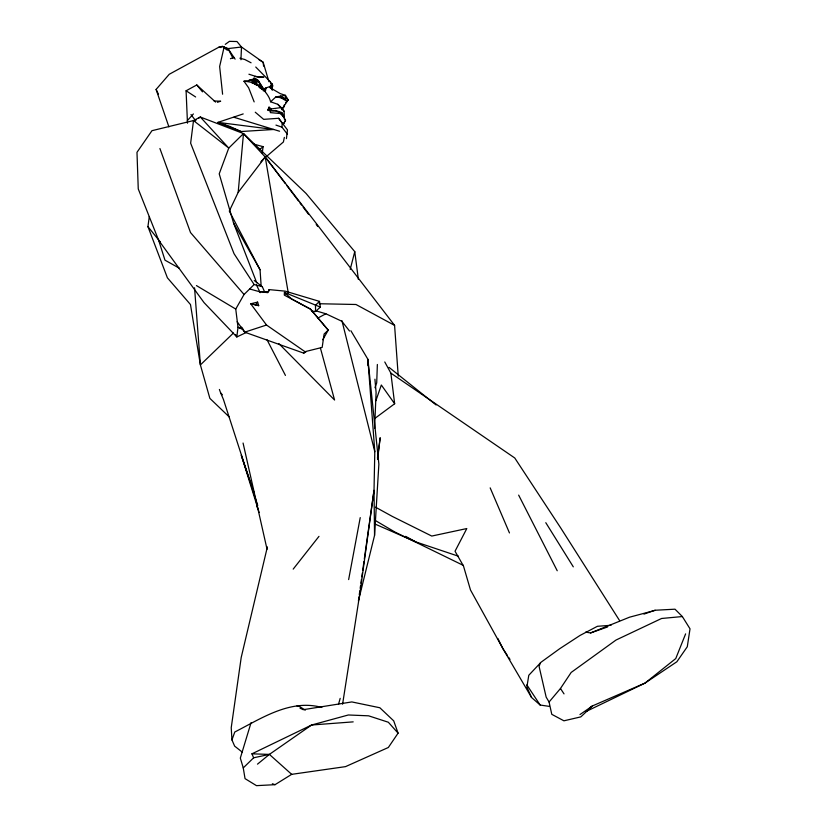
<?xml version="1.0" encoding="UTF-8"?>
<svg xmlns="http://www.w3.org/2000/svg" width="827" height="827" viewBox="0 0 827 827"><rect width="100%" height="100%" fill="white"/><g stroke="black" fill="none" stroke-linecap="round" stroke-linejoin="round"><path stroke-width="1.24" d="M350.896 330.748L367.901 359.28L374.796 451.656L374.021 490.318L374.548 535.431L358.391 601.002M286.421 138.636L287.476 129.922L278.647 118.282L263.668 119.357L255.264 112.214M377.36 364.469L376.709 382.891L374.962 387.708M374.59 428.365L376.099 392.422L374.92 379.19M240.936 59.751L241.494 47.015L236.967 41.526L229.441 41.35L225.275 44.358M287.32 134.098L281.966 127.162L282.203 123.099L278.647 118.282M374.548 535.431L378.869 464.164L367.901 359.28L368.025 365.689M263.399 90.991C263.007 86.587 259.606 81.739 255.512 79.899L243.965 81.222L248.658 87.838L254.158 101.897M268.227 110.57L269.044 107.241L271.401 108.895L281.263 107.572L284.095 111.231L284.447 119.357M261.156 285.977L260.05 269.747L229.296 211.081L238.176 192.381L243.489 133.581L200.341 117.02L193.508 120.556L151.961 130.687L136.982 152.323L138.254 188.949L158.65 240.275L164.986 260.174L179.335 268.196M264.795 292.324L262.304 286.69L254.137 284.54L244.058 294.495L235.747 309.06L238 327.213L236.832 336.961L246.653 332.309M377.598 459.43L380.182 437.71L377.453 458.199M262.273 152.943L263.079 146.658L253.444 144.032M229.244 416.942L209.862 398.366L200.392 364.914L190.479 304.543L167.395 277.81L147.93 226.629L149.305 216.54M242.29 752.136L234.651 746.13L231.942 739.927L231.229 727.708L241.205 657.486L267.379 546.895M358.567 599.73L358.928 597.187M359.28 594.644L359.828 590.819M360.179 588.276L360.541 585.733M360.903 583.19L361.44 579.376M361.802 576.832L362.34 573.008M362.702 570.465L363.952 561.564M364.314 559.021L374.021 490.318L360.303 590.581L342.595 704.18M348.643 579.582L360.231 517.619M284.354 137.396L283.403 141.986L266.78 156.241M284.374 104.781L283.847 107.221L282.224 109.019M168.894 126.851L156.107 89.43L169.246 74.275L218.866 47.191L222.205 46.395L224.179 46.767L219.641 66.501L222.597 94.216M313.051 311.531L315.594 311.438L320.328 307.075L319.511 301.39L285.201 291.145L269.106 289.605L268.62 291.631L259.451 291.693L249.806 289.005M350.193 269.437L354.762 251.635L306.042 193.425L243.489 133.581L228.759 148.074L219.217 173.835L233.545 222.99L256.742 282.803M338.47 704.418L340.197 698.36M272.228 90.133L271.173 88.034L271.701 84.819L270.253 81.739L255.75 67.018M251.057 722.674L240.326 758.07L243.252 767.911L245.04 778.631L256.484 785.65L275.029 784.678L291.683 774.341L345.521 766.629L388.339 747.494L398.087 733.156L393.704 720.855L379.851 707.757L351.826 701.927L303.251 709.69L300.005 708.17M375.872 400.775L381.33 385.01L394.655 403.752L374.528 418.658M231.942 739.927L234.796 731.988C261.58 718.322 290.391 698.805 321.848 707.457M540.382 662.892L539.09 666.448L546.161 697.13L549.076 702.02L551.785 714.332L563.921 720.813L580.812 716.885L592.608 705.855L645.008 683.102L676.868 661.755L687.289 646.745L690.018 628.83L682.347 616.549L675.008 609.189L654.881 610.264L643.964 614.11M685.614 633.875L675.752 658.571L645.008 683.102L586.374 711.354M269.106 289.605L267.803 292.655L259.451 291.693M274.264 110.746L270.191 110.384L269.922 110.932L274.264 110.746L278.988 112.121L282.276 114.695L282.875 116.597M283.299 124.308L285.553 120.225L283.496 116.71L280.384 113.547L270.388 112.627L270.191 110.384L268.868 109.484L270.191 110.384M283.496 123.936L285.553 120.225M223.207 47.108L227.229 49.961L228.004 48.586L241.494 47.015L263.151 62.273L268.961 81.739M322.747 339.783L328.236 330.138L310.456 309.112L291.538 298.888L284.436 292.417L284.281 295.115L310.456 309.112L328.236 330.138L324.122 334.025L322.168 347.402L304.987 351.682L303.747 353.139L244.678 332.165L237.142 321.734M549.076 702.02L560.468 688.488L571.168 672.444L616.022 640.036L661.579 618.482L682.347 616.549M257.611 302.113L250.715 303.798L255.615 304.791L257.611 302.113L258.696 305.659L250.715 303.798L266.521 325.032L304.987 351.682M238.176 192.381L265.229 157.006L243.489 133.581M293.192 569.121L318.974 536.361M243.965 81.222C251.325 81.801 258.944 83.713 263.472 90.019L266.025 87.92L271.783 85.894L271.318 83.465M285.677 102.765L288.168 99.943L285.46 95.374L280.229 93.606L270.15 87.734L269.943 86.37L272.434 89.595L271.701 84.819L270.253 81.739M187.471 123.182L187.367 120.608L193.384 113.95M260.898 161.772L265.229 157.006L394.582 325.373L398.252 376.151M281.583 109.66L288.168 99.943L285.966 97.452M249.103 80.281L258.21 80.508L257.89 81.118L255.512 79.899L258.21 80.508L259.595 82.483L257.89 81.118L249.103 80.281L255.44 78.472L258.21 80.508L263.079 89.471L257.517 85.222L258.138 84.912M243.252 767.911L253.641 757.79L269.385 754.4L311.614 725.01L348.343 714.983L368.584 715.82L388.339 722.24L398.087 733.156M233.421 333.043L200.392 364.914L194.552 287.786M319.511 301.39L315.469 305.277L315.594 311.438L311.862 311.407M263.079 89.471L261.994 89.027L259.244 82.555C262.014 89.533 268.878 94.164 270.625 101.793L275.877 96.904L285.46 95.374L285.17 98.858L287.124 101.39L280.984 97.772L275.877 96.904M259.43 149.739L263.079 146.658M257.497 764.148L269.385 754.4L291.683 774.341M261.528 89.388L263.027 89.027L263.472 90.019M253.341 79.919L255.44 78.472L255.729 80.188L253.083 79.961L257.89 81.118L251.542 82.524L256.525 84.778M579.965 714.569L592.608 705.855L589.548 707.86M319.635 307.541L320.328 307.075L284.436 292.417L286.059 294.391M193.983 121.331L196.102 119.894M198.222 118.457L200.341 117.02L228.759 148.074L193.508 120.556L190.644 143.185L234.031 253.672L254.137 284.54M254.819 84.22L254.685 82.772L257.114 84.943M254.954 83.413L255.822 83.382L253.052 82.142L256.267 83.889L255.936 84.819L256.752 84.592L255.822 83.382L253.052 82.142L253.124 82.948L256.246 83.682L256.846 84.612L255.119 83.062M303.747 353.139L305.949 351.93M187.367 120.608L186.085 90.774L196.795 84.964L215.64 102.103M318.054 317.93L325.879 313.784L341.84 321.258L349.532 331.027M239.385 328.36L241.691 327.213M253.641 757.79L251.935 753.831L311.614 725.01L353.191 721.868M230.433 58.717L233.834 57.342M585.63 632.128L590.592 632.934L629.554 617.19L655.232 610.336M279.578 131.224L273.737 129.477L241.06 131.534L217.935 122.386L243.2 113.919M590.592 632.934L607.576 626.949M217.47 102.29L220.664 101.194L214.09 100.997M266.521 325.032L244.678 332.165L242.29 327.957M268.868 109.484L271.401 108.895M611.06 625.274L597.404 626.297L580.078 635.415L559.703 648.709L541.096 662.189L528.784 675.277L526.882 687.03L531.544 697.481L540.155 705.038L549.448 706.403M255.698 83.703L256.246 83.682M257.125 82.535L254.799 82.535L254.127 77.738M319.181 303.736L355.982 304.491L394.582 325.373M251.935 753.831L269.385 754.4M264.836 89.368L263.637 89.275L261.425 87.238L264.588 88.799L265.353 91.601L266.025 87.92L263.637 89.275L263.896 89.874L259.089 87.207L262.593 89.461M254.933 76.415L263.885 77.18L259.037 77.459L248.917 74.223M218.866 47.191L221.15 47.542M224.572 48.059L228.004 48.586L235.106 59.13M296.986 705.927L299.436 706.465L305.277 710.155M253.083 79.961L257.89 81.118L252.659 81.677L251.542 82.524L254.209 81.666L256.98 83.651M239.882 58.2L244.792 59.513L251.077 62.79M255.615 304.791L258.696 305.659M270.15 87.734L271.173 88.034M315.976 310.849L325.879 313.784M270.625 101.793L277.789 104.305L281.263 107.572M233.917 117.258L273.737 129.477L217.935 122.386L229.699 126.386L241.06 131.534M270.646 85.429L272.869 86.153M374.528 523.832L415.836 541.923L458.478 556.23M275.35 110.384L282.348 112.741L283.403 116.142M275.96 125.094L281.966 127.162M272.352 783.748L275.029 784.678M222.205 46.395L228.004 48.586L233.028 58.262M238 327.213L243.417 329.756M463.306 565.389L394.799 531.968L375.365 520.524M253.124 82.948L254.757 83.816M405.623 536.351L415.836 541.923M375.489 507.168L392.298 516.41L431.756 536.061L466.81 528.546L455.036 551.237L463.461 565.947L470.491 589.982L502.981 648.771L531.544 697.481M263.896 89.874L261.425 87.238M196.423 285.584L235.747 309.06M258.799 59.575L263.151 62.273L263.586 66.129M253.899 82.927L256.608 84.654M186.085 90.774L195.637 96.976M254.478 82.896L255.946 83.858M384.772 361.968L390.871 373.122L514.756 457.982L560.561 527.709L619.588 620.591M254.24 280.529L262.304 286.69M389.031 367.353L436.108 404.982M278.844 343.577L334.573 400.03L320.442 348.146M284.095 111.231L277.789 104.305M224.179 46.767L227.229 49.961M147.93 226.629L160.417 242.135M219.393 389.465L220.664 392.928L222.391 394.789M259.399 86.142L261.994 89.027M244.058 294.495L190.52 232.563L159.911 148.529M196.795 84.964L202.491 91.849M190.975 114.581L195.617 120.659M285.315 183.573L265.229 157.006L288.272 292.975M286.866 185.62L298.444 200.951M299.994 202.997L301.535 205.044M303.085 207.081L308.492 214.245M316.214 224.458L317.754 226.505M158.65 240.275L204.042 302.62L236.832 336.961L235.685 334.687M507.189 655.139L502.981 648.771L497.854 638.475M508.595 657.269L509.99 659.388M526.83 684.87L540.155 705.038M560.468 688.488L564.024 693.884M545.789 522.685L573.297 566.846M233.545 222.99L260.05 269.747M267.059 339.845L285.439 375.417M518.653 495.115L557.222 570.754M256.411 284.943L260.216 292.655M156.107 89.43L158.36 94.061M490.173 487.868L509.463 532.939M220.664 392.928L223.445 399.482L257.735 505.483M254.158 492.975L241.298 455.284L259.161 512.544M341.964 320.814L374.796 451.656M243.066 443.034L267.049 549.283M271.783 85.894L272.434 89.595M256.463 502.775L257.352 507.83M354.762 251.635L358.38 279.433M390.871 373.122L394.655 403.752M269.044 107.241L269.002 109.474L267.762 110.136L269.044 107.241M272.104 83.827L271.701 84.819L272.734 85.388L272.104 83.827M285.17 98.858L280.984 97.772L280.508 96.077L285.17 98.858"/></g></svg>
